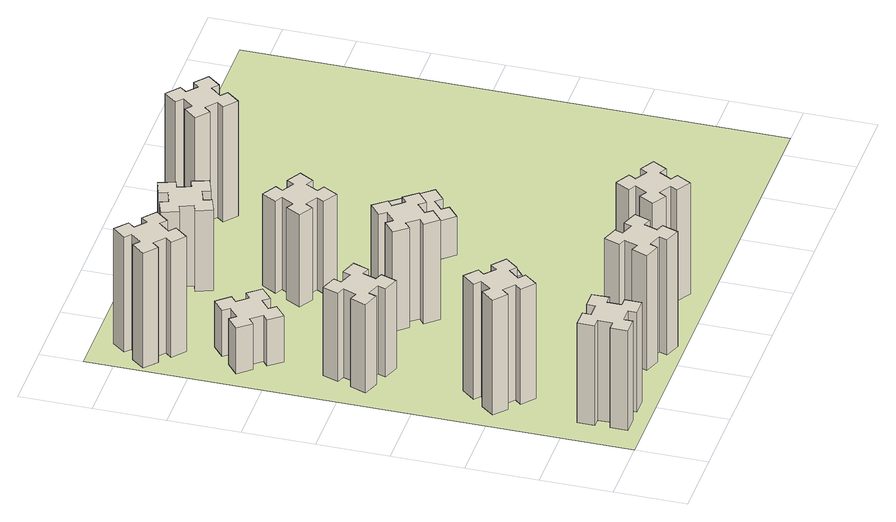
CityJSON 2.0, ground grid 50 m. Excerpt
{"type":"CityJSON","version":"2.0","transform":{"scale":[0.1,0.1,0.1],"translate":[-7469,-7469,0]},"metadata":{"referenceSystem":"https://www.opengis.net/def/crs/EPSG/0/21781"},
"CityObjects":{
"building1":{"type":"Building","attributes":{"class":"1000","function":"1000","usage":"1000","yearOfConstruction":2016,"roofType":"1000","measuredHeight":78,"storeysAboveGround":30,"storeysBelowGround":0},"geometry":[{"type":"Solid","lod":"1","boundaries":[[[[0,1,2,3,4,5,6,7,8,9,10,11,12,13,14,15,16,17,18,19]],[[17,16,20,21]],[[16,15,22,20]],[[15,14,23,22]],[[14,13,24,23]],[[13,12,25,24]],[[12,11,26,25]],[[11,10,27,26]],[[10,9,28,27]],[[9,8,29,28]],[[8,7,30,29]],[[7,6,31,30]],[[6,5,32,31]],[[5,4,33,32]],[[4,3,34,33]],[[3,2,35,34]],[[2,1,36,35]],[[1,0,37,36]],[[0,19,38,37]],[[19,18,39,38]],[[18,17,21,39]],[[24,25,26,27,28,29,30,31,32,33,34,35,36,37,38,39,21,20,22,23]]]]}]},
"building2":{"type":"Building","attributes":{"class":"1000","function":"1000","usage":"1000","yearOfConstruction":2016,"roofType":"1000","measuredHeight":90,"storeysAboveGround":30,"storeysBelowGround":0},"geometry":[{"type":"Solid","lod":"1","boundaries":[[[[40,41,42,43,44,45,46,47,48,49,50,51,52,53,54,55,56,57,58,59]],[[57,56,60,61]],[[56,55,62,60]],[[55,54,63,62]],[[54,53,64,63]],[[53,52,65,64]],[[52,51,66,65]],[[51,50,67,66]],[[50,49,68,67]],[[49,48,69,68]],[[48,47,70,69]],[[47,46,71,70]],[[46,45,72,71]],[[45,44,73,72]],[[44,43,74,73]],[[43,42,75,74]],[[42,41,76,75]],[[41,40,77,76]],[[40,59,78,77]],[[59,58,79,78]],[[58,57,61,79]],[[64,65,66,67,68,69,70,71,72,73,74,75,76,77,78,79,61,60,62,63]]]]}]},
"building3":{"type":"Building","attributes":{"class":"1000","function":"1000","usage":"1000","yearOfConstruction":2016,"roofType":"1000","measuredHeight":69,"storeysAboveGround":30,"storeysBelowGround":0},"geometry":[{"type":"Solid","lod":"1","boundaries":[[[[80,81,82,83,84,85,86,87,88,89,90,91,92,93,94,95,96,97,98,99]],[[97,96,100,101]],[[96,95,102,100]],[[95,94,103,102]],[[94,93,104,103]],[[93,92,105,104]],[[92,91,106,105]],[[91,90,107,106]],[[90,89,108,107]],[[89,88,109,108]],[[88,87,110,109]],[[87,86,111,110]],[[86,85,112,111]],[[85,84,113,112]],[[84,83,114,113]],[[83,82,115,114]],[[82,81,116,115]],[[81,80,117,116]],[[80,99,118,117]],[[99,98,119,118]],[[98,97,101,119]],[[104,105,106,107,108,109,110,111,112,113,114,115,116,117,118,119,101,100,102,103]]]]}]},
"building4":{"type":"Building","attributes":{"class":"1000","function":"1000","usage":"1000","yearOfConstruction":2016,"roofType":"1000","measuredHeight":36,"storeysAboveGround":30,"storeysBelowGround":0},"geometry":[{"type":"Solid","lod":"1","boundaries":[[[[120,121,122,123,124,125,126,127,128,129,130,131,132,133,134,135,136,137,138,139]],[[137,136,140,141]],[[136,135,142,140]],[[135,134,143,142]],[[134,133,144,143]],[[133,132,145,144]],[[132,131,146,145]],[[131,130,147,146]],[[130,129,148,147]],[[129,128,149,148]],[[128,127,150,149]],[[127,126,151,150]],[[126,125,152,151]],[[125,124,153,152]],[[124,123,154,153]],[[123,122,155,154]],[[122,121,156,155]],[[121,120,157,156]],[[120,139,158,157]],[[139,138,159,158]],[[138,137,141,159]],[[144,145,146,147,148,149,150,151,152,153,154,155,156,157,158,159,141,140,142,143]]]]}]},
"building5":{"type":"Building","attributes":{"class":"1000","function":"1000","usage":"1000","yearOfConstruction":2016,"roofType":"1000","measuredHeight":90,"storeysAboveGround":30,"storeysBelowGround":0},"geometry":[{"type":"Solid","lod":"1","boundaries":[[[[160,161,162,163,164,165,166,167,168,169,170,171,172,173,174,175,176,177,178,179]],[[177,176,180,181]],[[176,175,182,180]],[[175,174,183,182]],[[174,173,184,183]],[[173,172,185,184]],[[172,171,186,185]],[[171,170,187,186]],[[170,169,188,187]],[[169,168,189,188]],[[168,167,190,189]],[[167,166,191,190]],[[166,165,192,191]],[[165,164,193,192]],[[164,163,194,193]],[[163,162,195,194]],[[162,161,196,195]],[[161,160,197,196]],[[160,179,198,197]],[[179,178,199,198]],[[178,177,181,199]],[[184,185,186,187,188,189,190,191,192,193,194,195,196,197,198,199,181,180,182,183]]]]}]},
"building6":{"type":"Building","attributes":{"class":"1000","function":"1000","usage":"1000","yearOfConstruction":2016,"roofType":"1000","measuredHeight":90,"storeysAboveGround":30,"storeysBelowGround":0},"geometry":[{"type":"Solid","lod":"1","boundaries":[[[[200,201,202,203,204,205,206,207,208,209,210,211,212,213,214,215,216,217,218,219]],[[217,216,220,221]],[[216,215,222,220]],[[215,214,223,222]],[[214,213,224,223]],[[213,212,225,224]],[[212,211,226,225]],[[211,210,227,226]],[[210,209,228,227]],[[209,208,229,228]],[[208,207,230,229]],[[207,206,231,230]],[[206,205,232,231]],[[205,204,233,232]],[[204,203,234,233]],[[203,202,235,234]],[[202,201,236,235]],[[201,200,237,236]],[[200,219,238,237]],[[219,218,239,238]],[[218,217,221,239]],[[224,225,226,227,228,229,230,231,232,233,234,235,236,237,238,239,221,220,222,223]]]]}]},
"building7":{"type":"Building","attributes":{"class":"1000","function":"1000","usage":"1000","yearOfConstruction":2016,"roofType":"1000","measuredHeight":33,"storeysAboveGround":30,"storeysBelowGround":0},"geometry":[{"type":"Solid","lod":"1","boundaries":[[[[240,241,242,243,244,245,246,247,248,249,250,251,252,253,254,255,256,257,258,259]],[[257,256,260,261]],[[256,255,262,260]],[[255,254,263,262]],[[254,253,264,263]],[[253,252,265,264]],[[252,251,266,265]],[[251,250,267,266]],[[250,249,268,267]],[[249,248,269,268]],[[248,247,270,269]],[[247,246,271,270]],[[246,245,272,271]],[[245,244,273,272]],[[244,243,274,273]],[[243,242,275,274]],[[242,241,276,275]],[[241,240,277,276]],[[240,259,278,277]],[[259,258,279,278]],[[258,257,261,279]],[[264,265,266,267,268,269,270,271,272,273,274,275,276,277,278,279,261,260,262,263]]]]}]},
"building8":{"type":"Building","attributes":{"class":"1000","function":"1000","usage":"1000","yearOfConstruction":2016,"roofType":"1000","measuredHeight":78,"storeysAboveGround":30,"storeysBelowGround":0},"geometry":[{"type":"Solid","lod":"1","boundaries":[[[[280,281,282,283,284,285,286,287,288,289,290,291,292,293,294,295,296,297,298,299]],[[297,296,300,301]],[[296,295,302,300]],[[295,294,303,302]],[[294,293,304,303]],[[293,292,305,304]],[[292,291,306,305]],[[291,290,307,306]],[[290,289,308,307]],[[289,288,309,308]],[[288,287,310,309]],[[287,286,311,310]],[[286,285,312,311]],[[285,284,313,312]],[[284,283,314,313]],[[283,282,315,314]],[[282,281,316,315]],[[281,280,317,316]],[[280,299,318,317]],[[299,298,319,318]],[[298,297,301,319]],[[304,305,306,307,308,309,310,311,312,313,314,315,316,317,318,319,301,300,302,303]]]]}]},
"building9":{"type":"Building","attributes":{"class":"1000","function":"1000","usage":"1000","yearOfConstruction":2016,"roofType":"1000","measuredHeight":87,"storeysAboveGround":30,"storeysBelowGround":0},"geometry":[{"type":"Solid","lod":"1","boundaries":[[[[320,321,322,323,324,325,326,327,328,329,330,331,332,333,334,335,336,337,338,339]],[[337,336,340,341]],[[336,335,342,340]],[[335,334,343,342]],[[334,333,344,343]],[[333,332,345,344]],[[332,331,346,345]],[[331,330,347,346]],[[330,329,348,347]],[[329,328,349,348]],[[328,327,350,349]],[[327,326,351,350]],[[326,325,352,351]],[[325,324,353,352]],[[324,323,354,353]],[[323,322,355,354]],[[322,321,356,355]],[[321,320,357,356]],[[320,339,358,357]],[[339,338,359,358]],[[338,337,341,359]],[[344,345,346,347,348,349,350,351,352,353,354,355,356,357,358,359,341,340,342,343]]]]}]},
"building10":{"type":"Building","attributes":{"class":"1000","function":"1000","usage":"1000","yearOfConstruction":2016,"roofType":"1000","measuredHeight":72,"storeysAboveGround":30,"storeysBelowGround":0},"geometry":[{"type":"Solid","lod":"1","boundaries":[[[[360,361,362,363,364,365,366,367,368,369,370,371,372,373,374,375,376,377,378,379]],[[377,376,380,381]],[[376,375,382,380]],[[375,374,383,382]],[[374,373,384,383]],[[373,372,385,384]],[[372,371,386,385]],[[371,370,387,386]],[[370,369,388,387]],[[369,368,389,388]],[[368,367,390,389]],[[367,366,391,390]],[[366,365,392,391]],[[365,364,393,392]],[[364,363,394,393]],[[363,362,395,394]],[[362,361,396,395]],[[361,360,397,396]],[[360,379,398,397]],[[379,378,399,398]],[[378,377,381,399]],[[384,385,386,387,388,389,390,391,392,393,394,395,396,397,398,399,381,380,382,383]]]]}]},
"building11":{"type":"Building","attributes":{"class":"1000","function":"1000","usage":"1000","yearOfConstruction":2016,"roofType":"1000","measuredHeight":63,"storeysAboveGround":30,"storeysBelowGround":0},"geometry":[{"type":"Solid","lod":"1","boundaries":[[[[400,401,402,403,404,405,406,407,408,409,410,411,412,413,414,415,416,417,418,419]],[[417,416,420,421]],[[416,415,422,420]],[[415,414,423,422]],[[414,413,424,423]],[[413,412,425,424]],[[412,411,426,425]],[[411,410,427,426]],[[410,409,428,427]],[[409,408,429,428]],[[408,407,430,429]],[[407,406,431,430]],[[406,405,432,431]],[[405,404,433,432]],[[404,403,434,433]],[[403,402,435,434]],[[402,401,436,435]],[[401,400,437,436]],[[400,419,438,437]],[[419,418,439,438]],[[418,417,421,439]],[[424,425,426,427,428,429,430,431,432,433,434,435,436,437,438,439,421,420,422,423]]]]}]},
"building12":{"type":"Building","attributes":{"class":"1000","function":"1000","usage":"1000","yearOfConstruction":2016,"roofType":"1000","measuredHeight":30,"storeysAboveGround":30,"storeysBelowGround":0},"geometry":[{"type":"Solid","lod":"1","boundaries":[[[[440,441,442,443,444,445,446,447,448,449,450,451,452,453,454,455,456,457,458,459]],[[457,456,460,461]],[[456,455,462,460]],[[455,454,463,462]],[[454,453,464,463]],[[453,452,465,464]],[[452,451,466,465]],[[451,450,467,466]],[[450,449,468,467]],[[449,448,469,468]],[[448,447,470,469]],[[447,446,471,470]],[[446,445,472,471]],[[445,444,473,472]],[[444,443,474,473]],[[443,442,475,474]],[[442,441,476,475]],[[441,440,477,476]],[[440,459,478,477]],[[459,458,479,478]],[[458,457,461,479]],[[464,465,466,467,468,469,470,471,472,473,474,475,476,477,478,479,461,460,462,463]]]]}]},
"building13":{"type":"Building","attributes":{"class":"1000","function":"1000","usage":"1000","yearOfConstruction":2016,"roofType":"1000","measuredHeight":90,"storeysAboveGround":30,"storeysBelowGround":0},"geometry":[{"type":"Solid","lod":"1","boundaries":[[[[480,481,482,483,484,485,486,487,488,489,490,491,492,493,494,495,496,497,498,499]],[[497,496,500,501]],[[496,495,502,500]],[[495,494,503,502]],[[494,493,504,503]],[[493,492,505,504]],[[492,491,506,505]],[[491,490,507,506]],[[490,489,508,507]],[[489,488,509,508]],[[488,487,510,509]],[[487,486,511,510]],[[486,485,512,511]],[[485,484,513,512]],[[484,483,514,513]],[[483,482,515,514]],[[482,481,516,515]],[[481,480,517,516]],[[480,499,518,517]],[[499,498,519,518]],[[498,497,501,519]],[[504,505,506,507,508,509,510,511,512,513,514,515,516,517,518,519,501,500,502,503]]]]}]},
"landuse1":{"type":"LandUse","attributes":{"name":"plot1","function":"1010"},"geometry":[{"type":"MultiSurface","lod":"1","boundaries":[[[520,521,522,523]]]}]}
},
"vertices":[
[265,325,0],[265,225,0],[205,225,0],[205,105,0],[325,105,0],[325,165,0],[425,165,0],[425,105,0],[545,105,0],[545,225,0],[485,225,0],[485,325,0],[545,325,0],[545,445,0],[425,445,0],[425,385,0],[325,385,0],[325,445,0],[205,445,0],[205,325,0],[325,385,780],[325,445,780],[425,385,780],[425,445,780],[545,445,780],[545,325,780],[485,325,780],[485,225,780],[545,225,780],[545,105,780],[425,105,780],[425,165,780],[325,165,780],[325,105,780],[205,105,780],[205,225,780],[265,225,780],[265,325,780],[205,325,780],[205,445,780],
[484,1067,0],[408,1132,0],[446,1178,0],[354,1255,0],[277,1163,0],[323,1124,0],[259,1048,0],[213,1086,0],[136,994,0],[228,917,0],[266,963,0],[343,899,0],[304,853,0],[396,776,0],[473,868,0],[427,906,0],[492,983,0],[538,944,0],[615,1036,0],[523,1113,0],[492,983,900],[538,944,900],[427,906,900],[473,868,900],[396,776,900],[304,853,900],[343,899,900],[266,963,900],[228,917,900],[136,994,900],[213,1086,900],[259,1048,900],[323,1124,900],[277,1163,900],[354,1255,900],[446,1178,900],[408,1132,900],[484,1067,900],[523,1113,900],[615,1036,900],
[291,1869,0],[385,1835,0],[364,1779,0],[477,1737,0],[518,1850,0],[462,1871,0],[496,1965,0],[552,1944,0],[593,2057,0],[480,2098,0],[460,2042,0],[366,2076,0],[387,2132,0],[274,2173,0],[233,2060,0],[289,2040,0],[255,1946,0],[199,1967,0],[157,1854,0],[270,1813,0],[255,1946,690],[199,1967,690],[289,2040,690],[233,2060,690],[274,2173,690],[387,2132,690],[366,2076,690],[460,2042,690],[480,2098,690],[593,2057,690],[552,1944,690],[496,1965,690],[462,1871,690],[518,1850,690],[477,1737,690],[364,1779,690],[385,1835,690],[291,1869,690],[270,1813,690],[157,1854,690],
[492,2728,0],[427,2804,0],[473,2843,0],[396,2935,0],[304,2858,0],[343,2812,0],[266,2747,0],[228,2793,0],[136,2716,0],[213,2624,0],[259,2663,0],[323,2586,0],[277,2548,0],[354,2456,0],[446,2533,0],[408,2579,0],[484,2643,0],[523,2597,0],[615,2674,0],[538,2766,0],[484,2643,360],[523,2597,360],[408,2579,360],[446,2533,360],[354,2456,360],[277,2548,360],[323,2586,360],[259,2663,360],[213,2624,360],[136,2716,360],[228,2793,360],[266,2747,360],[343,2812,360],[304,2858,360],[396,2935,360],[473,2843,360],[427,2804,360],[492,2728,360],[538,2766,360],[615,2674,360],
[1029,360,0],[995,266,0],[939,287,0],[897,174,0],[1010,133,0],[1031,189,0],[1125,155,0],[1104,99,0],[1217,57,0],[1258,170,0],[1202,191,0],[1236,285,0],[1292,264,0],[1333,377,0],[1220,418,0],[1200,362,0],[1106,396,0],[1127,452,0],[1014,493,0],[973,380,0],[1106,396,900],[1127,452,900],[1200,362,900],[1220,418,900],[1333,377,900],[1292,264,900],[1236,285,900],[1202,191,900],[1258,170,900],[1217,57,900],[1104,99,900],[1125,155,900],[1031,189,900],[1010,133,900],[897,174,900],[939,287,900],[995,266,900],[1029,360,900],[973,380,900],[1014,493,900],
[384,3387,0],[308,3452,0],[346,3498,0],[254,3575,0],[177,3483,0],[223,3444,0],[159,3368,0],[113,3406,0],[36,3314,0],[128,3237,0],[166,3283,0],[243,3219,0],[204,3173,0],[296,3096,0],[373,3188,0],[327,3226,0],[392,3303,0],[438,3264,0],[515,3356,0],[423,3433,0],[392,3303,900],[438,3264,900],[327,3226,900],[373,3188,900],[296,3096,900],[204,3173,900],[243,3219,900],[166,3283,900],[128,3237,900],[36,3314,900],[113,3406,900],[159,3368,900],[223,3444,900],[177,3483,900],[254,3575,900],[346,3498,900],[308,3452,900],[384,3387,900],[423,3433,900],[515,3356,900],
[1083,1332,0],[1006,1267,0],[968,1313,0],[876,1236,0],[953,1144,0],[999,1183,0],[1063,1106,0],[1017,1068,0],[1094,976,0],[1186,1053,0],[1148,1099,0],[1224,1163,0],[1263,1117,0],[1355,1194,0],[1278,1286,0],[1232,1248,0],[1167,1324,0],[1213,1363,0],[1136,1455,0],[1044,1378,0],[1167,1324,330],[1213,1363,330],[1232,1248,330],[1278,1286,330],[1355,1194,330],[1263,1117,330],[1224,1163,330],[1148,1099,330],[1186,1053,330],[1094,976,330],[1017,1068,330],[1063,1106,330],[999,1183,330],[953,1144,330],[876,1236,330],[968,1313,330],[1006,1267,330],[1083,1332,330],[1044,1378,330],[1136,1455,330],
[1083,1972,0],[1006,1907,0],[968,1953,0],[876,1876,0],[953,1784,0],[999,1823,0],[1063,1746,0],[1017,1708,0],[1094,1616,0],[1186,1693,0],[1148,1739,0],[1224,1803,0],[1263,1757,0],[1355,1834,0],[1278,1926,0],[1232,1888,0],[1167,1964,0],[1213,2003,0],[1136,2095,0],[1044,2018,0],[1167,1964,780],[1213,2003,780],[1232,1888,780],[1278,1926,780],[1355,1834,780],[1263,1757,780],[1224,1803,780],[1148,1739,780],[1186,1693,780],[1094,1616,780],[1017,1708,780],[1063,1746,780],[999,1823,780],[953,1784,780],[876,1876,780],[968,1953,780],[1006,1907,780],[1083,1972,780],[1044,2018,780],[1136,2095,780],
[1657,305,0],[1744,255,0],[1714,203,0],[1818,143,0],[1878,247,0],[1826,277,0],[1876,364,0],[1928,334,0],[1988,438,0],[1884,498,0],[1854,446,0],[1767,496,0],[1797,548,0],[1693,608,0],[1633,504,0],[1685,474,0],[1635,387,0],[1583,417,0],[1523,313,0],[1627,253,0],[1635,387,870],[1583,417,870],[1685,474,870],[1633,504,870],[1693,608,870],[1797,548,870],[1767,496,870],[1854,446,870],[1884,498,870],[1988,438,870],[1928,334,870],[1876,364,870],[1826,277,870],[1878,247,870],[1818,143,870],[1714,203,870],[1744,255,870],[1657,305,870],[1627,253,870],[1523,313,870],
[1314,2666,0],[1227,2716,0],[1257,2768,0],[1153,2828,0],[1093,2724,0],[1145,2694,0],[1095,2607,0],[1043,2637,0],[983,2533,0],[1087,2473,0],[1117,2525,0],[1204,2475,0],[1174,2423,0],[1278,2363,0],[1338,2467,0],[1286,2497,0],[1336,2584,0],[1388,2554,0],[1448,2658,0],[1344,2718,0],[1336,2584,720],[1388,2554,720],[1286,2497,720],[1338,2467,720],[1278,2363,720],[1174,2423,720],[1204,2475,720],[1117,2525,720],[1087,2473,720],[983,2533,720],[1043,2637,720],[1095,2607,720],[1145,2694,720],[1093,2724,720],[1153,2828,720],[1257,2768,720],[1227,2716,720],[1314,2666,720],[1344,2718,720],[1448,2658,720],
[1125,3456,0],[1031,3422,0],[1010,3478,0],[897,3437,0],[939,3324,0],[995,3345,0],[1029,3251,0],[973,3230,0],[1014,3117,0],[1127,3159,0],[1106,3215,0],[1200,3249,0],[1220,3193,0],[1333,3234,0],[1292,3347,0],[1236,3326,0],[1202,3420,0],[1258,3440,0],[1217,3553,0],[1104,3512,0],[1202,3420,630],[1258,3440,630],[1236,3326,630],[1292,3347,630],[1333,3234,630],[1220,3193,630],[1200,3249,630],[1106,3215,630],[1127,3159,630],[1014,3117,630],[973,3230,630],[1029,3251,630],[995,3345,630],[939,3324,630],[897,3437,630],[1010,3478,630],[1031,3422,630],[1125,3456,630],[1104,3512,630],[1217,3553,630],
[1972,1988,0],[1907,2064,0],[1953,2103,0],[1876,2195,0],[1784,2118,0],[1823,2072,0],[1746,2007,0],[1708,2053,0],[1616,1976,0],[1693,1884,0],[1739,1923,0],[1803,1846,0],[1757,1808,0],[1834,1716,0],[1926,1793,0],[1888,1839,0],[1964,1903,0],[2003,1857,0],[2095,1934,0],[2018,2026,0],[1964,1903,300],[2003,1857,300],[1888,1839,300],[1926,1793,300],[1834,1716,300],[1757,1808,300],[1803,1846,300],[1739,1923,300],[1693,1884,300],[1616,1976,300],[1708,2053,300],[1746,2007,300],[1823,2072,300],[1784,2118,300],[1876,2195,300],[1953,2103,300],[1907,2064,300],[1972,1988,300],[2018,2026,300],[2095,1934,300],
[1746,3383,0],[1823,3319,0],[1784,3273,0],[1876,3196,0],[1953,3288,0],[1907,3326,0],[1972,3403,0],[2018,3364,0],[2095,3456,0],[2003,3533,0],[1964,3487,0],[1888,3552,0],[1926,3598,0],[1834,3675,0],[1757,3583,0],[1803,3544,0],[1739,3468,0],[1693,3506,0],[1616,3414,0],[1708,3337,0],[1739,3468,900],[1693,3506,900],[1803,3544,900],[1757,3583,900],[1834,3675,900],[1926,3598,900],[1888,3552,900],[1964,3487,900],[2003,3533,900],[2095,3456,900],[2018,3364,900],[1972,3403,900],[1907,3326,900],[1953,3288,900],[1876,3196,900],[1784,3273,900],[1823,3319,900],[1746,3383,900],[1708,3337,900],[1616,3414,900],
[5,3705,0],[3705,3705,0],[3705,5,0],[5,5,0]
]}
